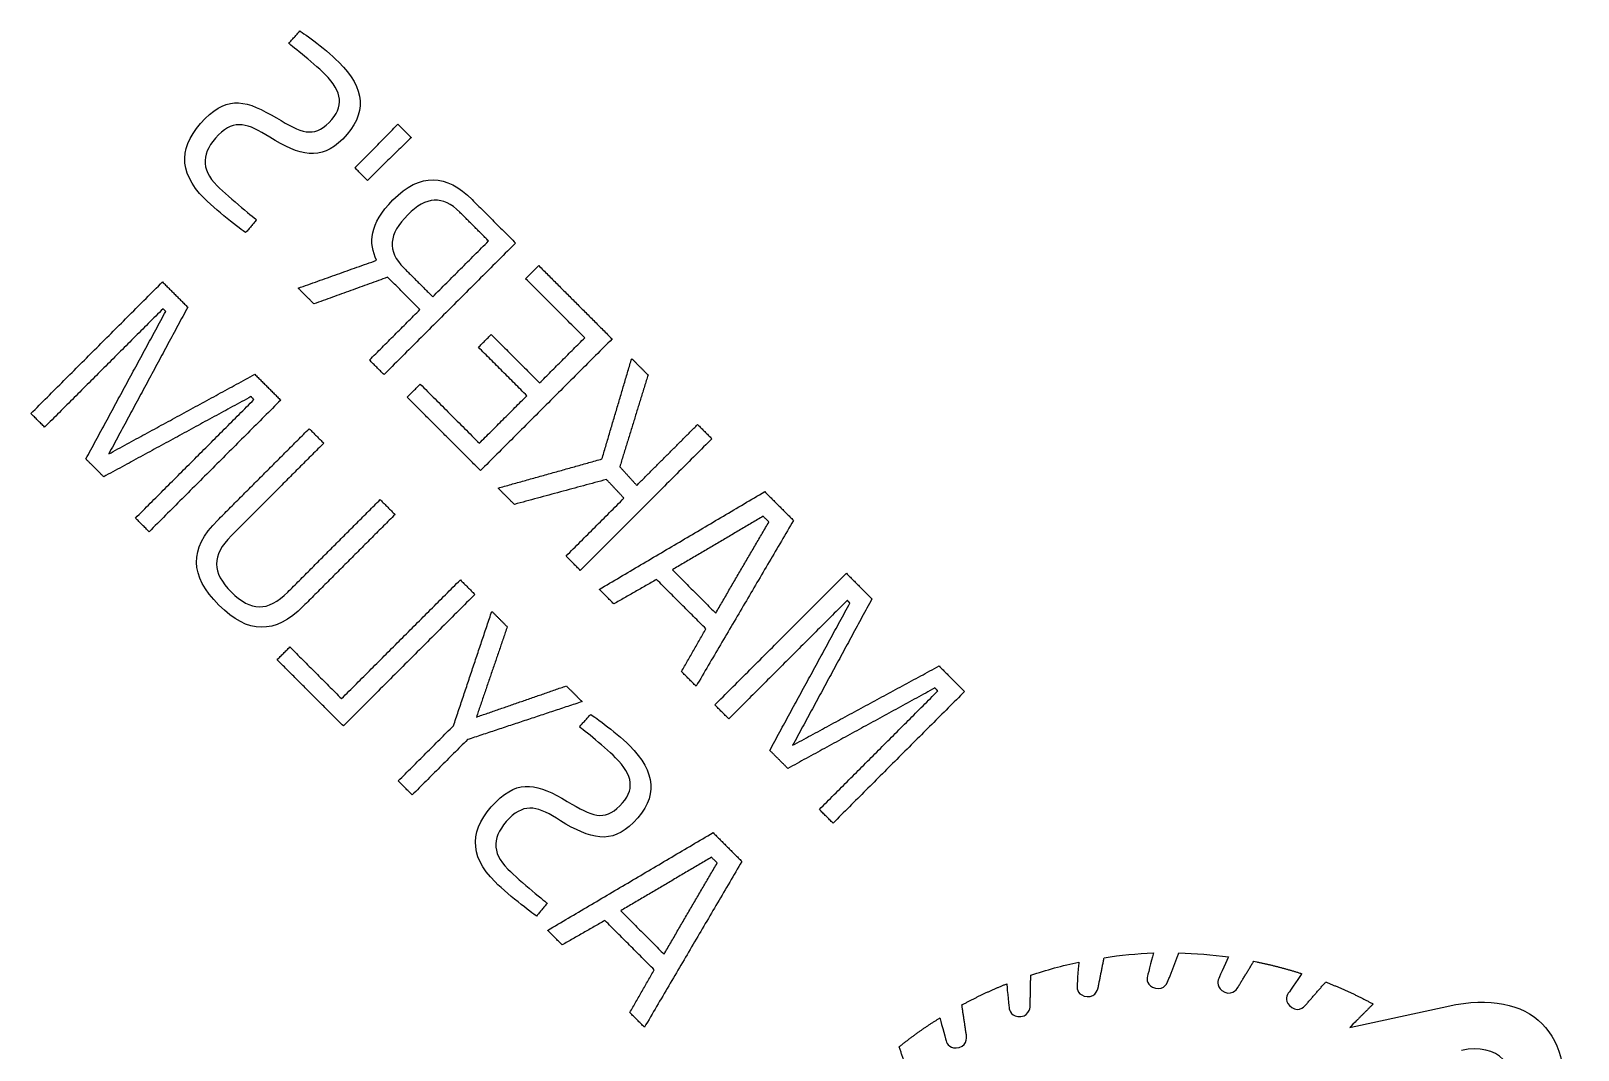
# Model space of a CAD drawing. Header units: millimetres. Extents: x -51 to 51, y -51 to 51.
# Drawn here: x 0.05 to 28.06, y -18.89 to -0.44 of the extents above; entities that cross this region are included whole.
import ezdxf

# ---------------------------------------------------------------- set-up
doc = ezdxf.new("R2010")
doc.units = ezdxf.units.MM
doc.layers.add('Shape2DView', color=7, linetype='CONTINUOUS')

msp = doc.modelspace()

# ---------------------------------------------------------------- linework, layer by layer
at = {"layer": 'Shape2DView'}
for points, degree in [([(4.71338, -0.66357), (4.91774, -0.4377)], 1), ([(4.91774, -0.4377), (4.91774, -0.4377), (5.35333, -0.73347), (5.62222, -1.00236)], 3), ([(5.36946, -1.22285), (5.13822, -0.99161), (4.71338, -0.66357), (4.71338, -0.66357)], 3), ([(5.62222, -1.00236), (6.09546, -1.4756), (6.14923, -1.93808), (5.69213, -2.39519)], 3), ([(5.44475, -2.09404), (5.72977, -1.80902), (5.68675, -1.54013), (5.36946, -1.22285)], 3), ([(3.20225, -2.02413), (3.62709, -1.59929), (3.9605, -1.69609), (4.4929, -2.01337)], 3), ([(3.18611, -3.47073), (2.69674, -2.98136), (2.72363, -2.50274), (3.20225, -2.02413)], 3), ([(4.36921, -2.36292), (3.97664, -2.11017), (3.73464, -2.0295), (3.44424, -2.3199)], 3), ([(4.4929, -2.01337), (4.94463, -2.28226), (5.15973, -2.37906), (5.44475, -2.09404)], 3), ([(5.91262, -2.91683), (6.69238, -2.1263)], 1), ([(6.69238, -2.1263), (6.93438, -2.3683)], 1), ([(3.44424, -2.3199), (3.13234, -2.63181), (3.11082, -2.93296), (3.41735, -3.23949)], 3), ([(5.69213, -2.39519), (5.2888, -2.79852), (4.91774, -2.69634), (4.36921, -2.36292)], 3), ([(6.93438, -2.3683), (6.13848, -3.14269)], 1), ([(6.13848, -3.14269), (5.91262, -2.91683)], 1), ([(6.60096, -3.49762), (7.10109, -2.99749), (7.56895, -3.02438), (8.03681, -3.49224)], 3), ([(3.41735, -3.23949), (3.64322, -3.46535), (4.13259, -3.85793), (4.13259, -3.85793)], 3), ([(3.93362, -4.08917), (3.93362, -4.08917), (3.455, -3.73962), (3.18611, -3.47073)], 3), ([(6.30519, -4.5893), (6.15999, -4.28277), (6.16537, -3.93321), (6.60096, -3.49762)], 3), ([(7.81095, -3.71811), (7.50442, -3.41158), (7.20327, -3.43309), (6.86985, -3.76651)], 3), ([(8.03681, -3.49224), (8.82196, -4.27739)], 1), ([(4.13259, -3.85793), (3.93362, -4.08917)], 1), ([(6.86985, -3.76651), (6.5203, -4.11606), (6.49341, -4.42259), (6.79994, -4.72912)], 3), ([(8.33258, -4.23974), (7.81095, -3.71811)], 1), ([(8.82196, -4.27739), (6.43963, -6.65972)], 1), ([(7.32157, -5.25075), (8.33258, -4.23974)], 1), ([(4.88547, -5.0948), (6.30519, -4.5893)], 1), ([(6.79994, -4.72912), (7.32157, -5.25075)], 1), ([(9.0048, -4.92271), (9.24142, -4.6861)], 1), ([(9.24142, -4.6861), (10.5697, -6.01439)], 1), ([(0.04553, -7.3642), (2.42786, -4.98187)], 1), ([(2.42786, -4.98187), (2.88496, -5.43897)], 1), ([(6.50416, -4.89583), (5.17049, -5.37982)], 1), ([(7.09033, -5.482), (6.50416, -4.89583)], 1), ([(10.075, -5.99288), (9.0048, -4.92271)], 1), ([(5.17049, -5.37982), (4.88547, -5.0948)], 1), ([(2.43861, -5.46586), (0.29291, -7.61157)], 1), ([(1.04041, -8.18699), (2.48701, -5.51426)], 1), ([(2.88496, -5.43897), (1.45449, -8.09557)], 1), ([(2.48701, -5.51426), (2.43861, -5.46586)], 1), ([(6.17612, -6.39621), (7.09033, -5.482)], 1), ([(8.14974, -6.16497), (8.38099, -5.93372)], 1), ([(10.5697, -6.01439), (8.18739, -8.39672)], 1), ([(8.38099, -5.93372), (9.25755, -6.81029)], 1), ([(9.25755, -6.81029), (10.075, -5.99288)], 1), ([(6.43963, -6.65972), (6.17612, -6.39621)], 1), ([(9.02631, -7.04153), (8.14974, -6.16497)], 1), ([(10.3869, -8.18699), (10.9246, -6.36932)], 1), ([(10.9246, -6.36932), (11.2204, -6.66509)], 1), ([(1.45449, -8.09557), (4.10033, -6.65434)], 1), ([(4.10033, -6.65434), (4.56819, -7.1222)], 1), ([(11.2204, -6.66509), (10.7095, -8.32681)], 1), ([(6.85909, -7.06842), (7.09571, -6.8318)], 1), ([(7.09571, -6.8318), (8.16588, -7.90197)], 1), ([(4.03042, -7.05767), (1.36307, -8.50965)], 1), ([(1.93849, -9.25715), (4.08419, -7.11144)], 1), ([(4.56819, -7.1222), (2.18586, -9.50453)], 1), ([(4.08419, -7.11144), (4.03042, -7.05767)], 1), ([(8.18739, -8.39672), (6.85909, -7.06842)], 1), ([(8.16588, -7.90197), (9.02631, -7.04153)], 1), ([(0.29291, -7.61157), (0.04553, -7.3642)], 1), ([(11.0161, -8.6656), (12.1185, -7.56317)], 1), ([(12.1185, -7.56317), (12.3766, -7.8213)], 1), ([(3.42811, -9.29479), (5.08445, -7.63846)], 1), ([(5.08445, -7.63846), (5.34795, -7.90197)], 1), ([(12.3766, -7.8213), (9.9943, -10.2036)], 1), ([(5.34795, -7.90197), (3.67548, -9.57444)], 1), ([(1.36307, -8.50965), (1.04041, -8.18699)], 1), ([(8.50467, -8.714), (10.3869, -8.18699)], 1), ([(10.7095, -8.32681), (11.0161, -8.6656)], 1), ([(10.4675, -8.55805), (8.80045, -9.00978)], 1), ([(10.7848, -8.89684), (10.4675, -8.55805)], 1), ([(4.69725, -10.5962), (6.36972, -8.92373)], 1), ([(6.36972, -8.92373), (6.3751, -8.92911)], 1), ([(6.3751, -8.92911), (6.63861, -9.19262)], 1), ([(8.80045, -9.00978), (8.50467, -8.714)], 1), ([(9.73617, -9.9455), (10.7848, -8.89684)], 1), ([(10.3385, -10.5478), (13.3339, -8.77853)], 1), ([(13.3339, -8.77853), (13.8555, -9.30017)], 1), ([(6.63861, -9.19262), (4.98227, -10.849)], 1), ([(13.307, -9.22488), (11.6614, -10.1929)], 1), ([(13.4091, -9.32706), (13.307, -9.22488)], 1), ([(2.18586, -9.50453), (1.93849, -9.25715)], 1), ([(3.44962, -10.8328), (2.91723, -10.3004), (2.90647, -9.81643), (3.42811, -9.29479)], 3), ([(13.8555, -9.30017), (12.0916, -12.3009)], 1), ([(12.4465, -10.978), (13.4091, -9.32706)], 1), ([(3.67548, -9.57444), (3.3098, -9.94012), (3.32056, -10.2413), (3.67548, -10.5962)], 3), ([(9.9943, -10.2036), (9.73617, -9.9455)], 1), ([(11.6614, -10.1929), (12.4465, -10.978)], 1), ([(12.4304, -12.6397), (14.8127, -10.2574)], 1), ([(14.8127, -10.2574), (15.2752, -10.7199)], 1), ([(3.67548, -10.5962), (4.02504, -10.9458), (4.33157, -10.9619), (4.69725, -10.5962)], 3), ([(5.67062, -12.5268), (7.8217, -10.3757)], 1), ([(8.08521, -10.6392), (5.70288, -13.0216)], 1), ([(7.8217, -10.3757), (8.08521, -10.6392)], 1), ([(10.602, -10.8113), (10.3385, -10.5478)], 1), ([(11.3764, -10.3703), (10.602, -10.8113)], 1), ([(12.2691, -11.263), (11.3764, -10.3703)], 1), ([(4.98227, -10.849), (4.46063, -11.3706), (3.97664, -11.3598), (3.44962, -10.8328)], 3), ([(14.8289, -10.7468), (12.6832, -12.8925)], 1), ([(13.4253, -13.4625), (14.8773, -10.7952)], 1), ([(15.2752, -10.7199), (13.8394, -13.3711)], 1), ([(14.8773, -10.7952), (14.8289, -10.7468)], 1), ([(7.69802, -13.0162), (8.39174, -10.9458)], 1), ([(8.39174, -10.9458), (8.67138, -11.2254)], 1), ([(8.67138, -11.2254), (8.1121, -12.8602)], 1), ([(11.8281, -12.0374), (12.2691, -11.263)], 1), ([(4.50365, -11.8223), (4.7349, -11.5911)], 1), ([(4.7349, -11.5911), (5.67062, -12.5268)], 1), ([(5.70288, -13.0216), (4.50365, -11.8223)], 1), ([(12.0916, -12.3009), (11.8281, -12.0374)], 1), ([(13.8394, -13.3711), (16.4906, -11.9353)], 1), ([(16.4906, -11.9353), (16.9531, -12.3977)], 1), ([(8.1121, -12.8602), (9.74155, -12.2956)], 1), ([(9.74155, -12.2956), (10.0266, -12.5806)], 1), ([(10.0266, -12.5806), (7.95077, -13.2689)], 1), ([(16.4153, -12.3332), (13.7533, -13.7906)], 1), ([(14.3234, -14.5327), (16.4691, -12.387)], 1), ([(16.9531, -12.3977), (14.5707, -14.7801)], 1), ([(16.4691, -12.387), (16.4153, -12.3332)], 1), ([(9.97816, -13.0377), (10.1825, -12.8118)], 1), ([(10.1825, -12.8118), (10.1825, -12.8118), (10.6181, -13.1076), (10.887, -13.3765)], 3), ([(12.6832, -12.8925), (12.4304, -12.6397)], 1), ([(6.69776, -14.0164), (7.69802, -13.0162)], 1), ([(10.6342, -13.597), (10.403, -13.3657), (9.97816, -13.0377), (9.97816, -13.0377)], 3), ([(7.95077, -13.2689), (6.95051, -14.2692)], 1), ([(10.887, -13.3765), (11.3602, -13.8497), (11.414, -14.3122), (10.9569, -14.7693)], 3), ([(10.7095, -14.4682), (10.9946, -14.1831), (10.9515, -13.9142), (10.6342, -13.597)], 3), ([(13.7533, -13.7906), (13.4253, -13.4625)], 1), ([(8.46703, -14.3982), (8.89187, -13.9734), (9.22528, -14.0702), (9.75768, -14.3875)], 3), ([(6.95051, -14.2692), (6.69776, -14.0164)], 1), ([(8.45089, -15.8448), (7.96152, -15.3555), (7.98841, -14.8769), (8.46703, -14.3982)], 3), ([(9.63399, -14.737), (9.24142, -14.4843), (8.99942, -14.4036), (8.70903, -14.694)], 3), ([(9.75768, -14.3875), (10.2094, -14.6564), (10.4245, -14.7532), (10.7095, -14.4682)], 3), ([(14.5707, -14.7801), (14.3234, -14.5327)], 1), ([(8.70903, -14.694), (8.39712, -15.0059), (8.37561, -15.3071), (8.68214, -15.6136)], 3), ([(10.9569, -14.7693), (10.5536, -15.1726), (10.1825, -15.0705), (9.63399, -14.737)], 3), ([(9.40275, -16.7214), (12.3981, -14.9521)], 1), ([(12.3981, -14.9521), (12.9198, -15.4738)], 1), ([(12.3712, -15.3985), (10.7257, -16.3665)], 1), ([(12.4734, -15.5007), (12.3712, -15.3985)], 1), ([(8.68214, -15.6136), (8.908, -15.8395), (9.39737, -16.232), (9.39737, -16.232)], 3), ([(12.9198, -15.4738), (11.1559, -18.4746)], 1), ([(11.5108, -17.1516), (12.4734, -15.5007)], 1), ([(9.1984, -16.4633), (9.1984, -16.4633), (8.71978, -16.1137), (8.45089, -15.8448)], 3), ([(9.39737, -16.232), (9.1984, -16.4633)], 1), ([(10.7257, -16.3665), (11.5108, -17.1516)], 1), ([(9.66626, -16.9849), (9.40275, -16.7214)], 1), ([(10.4406, -16.544), (9.66626, -16.9849)], 1), ([(11.3333, -17.4367), (10.4406, -16.544)], 1), ([(18.1523, -17.5335), (18.4373, -17.442), (18.7277, -17.356), (19.0235, -17.2968)], 3), ([(19.0235, -17.2968), (19.0181, -17.313), (18.9912, -17.6625), (18.9912, -17.727)], 3), ([(19.373, -17.7539), (19.4806, -17.2162)], 1), ([(19.4806, -17.2162), (19.7764, -17.1678), (20.0775, -17.1463), (20.3733, -17.1301)], 3), ([(20.3733, -17.1301), (20.3625, -17.1624), (20.2819, -17.4904), (20.2657, -17.5496)], 3), ([(20.6368, -17.641), (20.8358, -17.1301)], 1), ([(20.8358, -17.1301), (21.1315, -17.1355), (21.4381, -17.1624), (21.7338, -17.2)], 3), ([(21.7338, -17.2), (21.7177, -17.2269), (21.5779, -17.5388), (21.5564, -17.5926)], 3), ([(21.9059, -17.7486), (22.191, -17.2807)], 1), ([(22.191, -17.2807), (22.6346, -17.3694), (23.0621, -17.5066)], 2), ([(10.8924, -18.211), (11.3333, -17.4367)], 1), ([(18.1415, -18.082), (18.1523, -17.5335)], 1), ([(20.2657, -17.5496), (20.2496, -17.6087), (20.2496, -17.727), (20.4109, -17.7701)], 3), ([(20.4109, -17.7701), (20.5723, -17.8131), (20.6368, -17.641), (20.6368, -17.641)], 3), ([(21.5564, -17.5926), (21.5295, -17.6518), (21.5134, -17.7647), (21.6639, -17.84)], 3), ([(23.0621, -17.5066), (23.0514, -17.5173), (22.8524, -17.8131), (22.8148, -17.8615)], 3), ([(16.9047, -18.0712), (17.3026, -17.8561), (17.7167, -17.6894)], 2), ([(17.7167, -17.6894), (17.7167, -17.6894), (17.749, -18.0551), (17.7597, -18.1196)], 3), ([(18.9912, -17.727), (18.9858, -17.7862), (19.0073, -17.9045), (19.1741, -17.9206)], 3), ([(19.1741, -17.9206), (19.3408, -17.9368), (19.373, -17.7539), (19.373, -17.7539)], 3), ([(21.6639, -17.84), (21.8199, -17.9099), (21.9059, -17.7486), (21.9059, -17.7486)], 3), ([(22.8148, -17.8615), (22.7825, -17.9153), (22.7395, -18.0228), (22.8793, -18.1196)], 3), ([(23.1321, -18.0712), (23.4924, -17.6571)], 1), ([(23.4924, -17.6571), (23.9347, -17.8279), (24.3528, -18.0551)], 2), ([(25.7134, -18.0927), (27.2191, -17.7593), (28.0634, -18.6036), (27.73, -20.1094)], 3), ([(11.1559, -18.4746), (10.8924, -18.211)], 1), ([(16.9853, -18.6144), (16.9047, -18.0712)], 1), ([(17.7597, -18.1196), (17.7651, -18.1788), (17.8027, -18.2917), (17.9748, -18.281)], 3), ([(17.9748, -18.281), (18.1415, -18.2648), (18.1415, -18.082), (18.1415, -18.082)], 3), ([(22.8793, -18.1196), (23.0191, -18.2164), (23.1321, -18.0712), (23.1321, -18.0712)], 3), ([(23.928, -18.4799), (25.7134, -18.0927)], 1), ([(24.3528, -18.0551), (24.0463, -18.3616)], 1), ([(15.77, -18.8295), (16.1262, -18.5404), (16.5067, -18.3078)], 2), ([(16.5067, -18.3078), (16.5067, -18.3186), (16.6035, -18.6628), (16.6196, -18.7219)], 3), ([(24.0463, -18.3616), (24.0409, -18.367), (23.9333, -18.4746), (23.928, -18.4799)], 3), ([(16.6196, -18.7219), (16.6358, -18.7811), (16.6949, -18.8833), (16.8563, -18.8402)], 3), ([(16.8563, -18.8402), (17.0176, -18.7972), (16.9853, -18.6144), (16.9853, -18.6144)], 3), ([(26.8749, -19.8136), (27.0148, -19.1683), (26.6007, -18.7542), (25.9554, -18.894)], 3), ([(15.9421, -19.3457), (15.77, -18.8295)], 1)]:
    msp.add_open_spline(points, degree=degree, dxfattribs=at)

doc.saveas('drawing.dxf')
